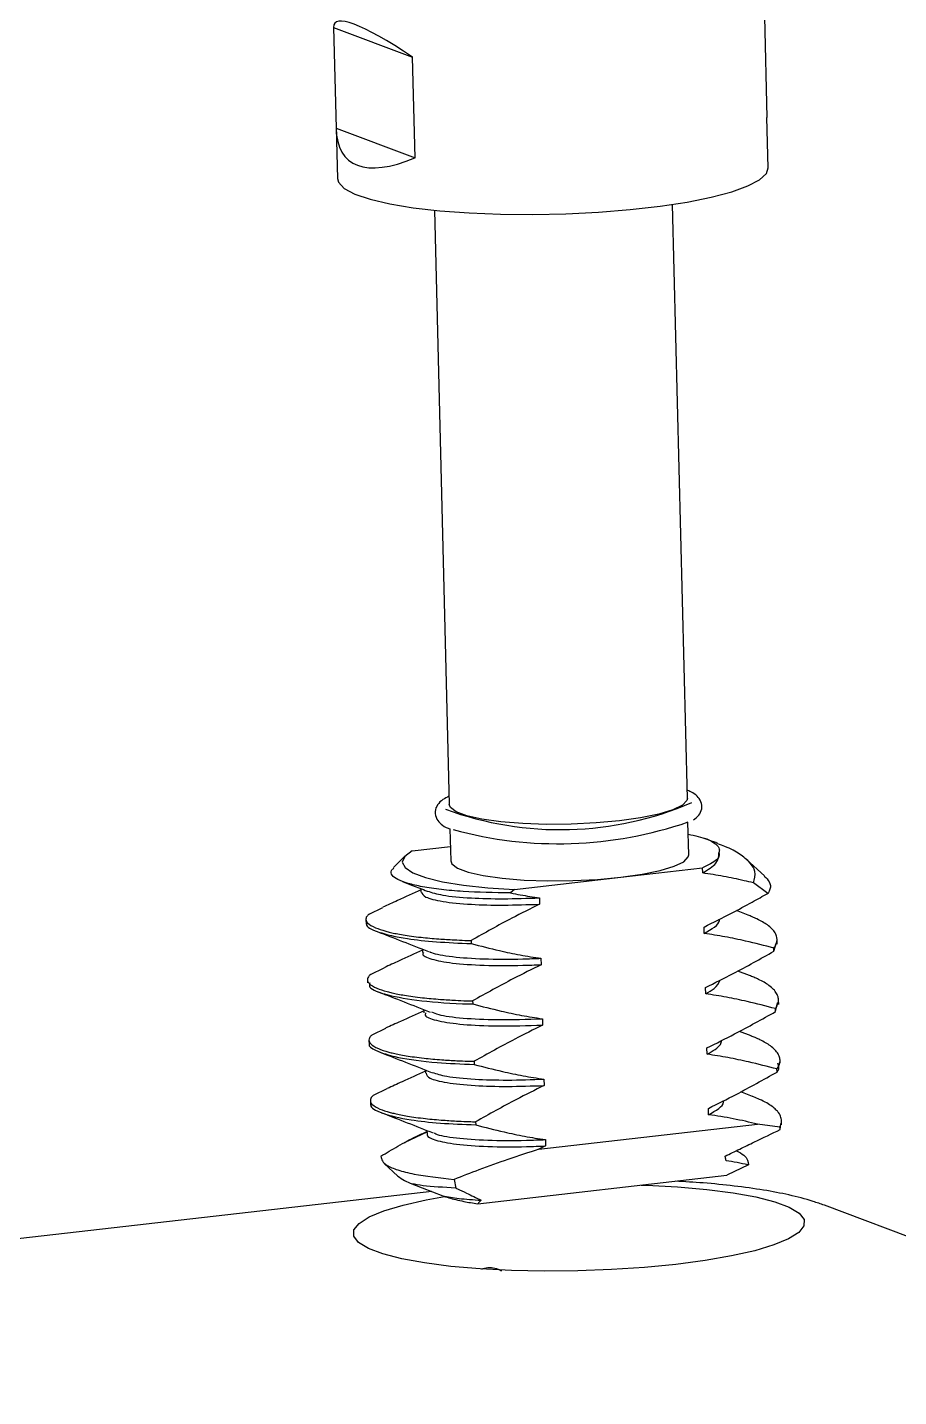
# Paper-space layout 'Layout1' of a CAD drawing. Extents: x 0.3 to 10.8, y 0.2 to 8.2.
# Drawn here: x 4.289 to 5.124, y 5.361 to 6.674 of the extents above; entities that cross this region are included whole.
import ezdxf

# ---------------------------------------------------------------- set-up
doc = ezdxf.new("R2010")
doc.units = 0
doc.header["$MEASUREMENT"] = 0
doc.linetypes.add('SLD-SOLID', pattern=[0])
doc.layers.get('0').update_dxf_attribs({"linetype": 'CONTINUOUS'})

psp = doc.layouts.get("Layout1")

# ---------------------------------------------------------------- linework, layer by layer
at = {"color": 7, "linetype": 'SLD-SOLID'}
for p, q in [((4.9958, 6.6846), (4.9981, 6.588)), ((4.5825, 6.6744), (4.5849, 6.5778)), ((4.5825, 6.6744), (4.6582, 6.6459)), ((4.6606, 6.5493), (4.6582, 6.6459)), ((4.9993, 6.5397), (4.9981, 6.588)), ((4.5849, 6.5778), (4.5861, 6.5295)), ((4.5849, 6.5778), (4.6606, 6.5493)), ((4.9218, 5.9347), (4.9077, 6.5046)), ((4.6794, 6.499), (4.6935, 5.929)), ((4.9231, 5.8806), (4.9223, 5.9121)), ((4.6941, 5.9057), (4.6948, 5.8749)), ((4.6579, 5.8845), (4.6945, 5.8887)), ((4.6513, 5.8798), (4.6401, 5.8685)), ((4.9959, 5.8605), (4.9786, 5.8764)), ((4.7561, 5.8476), (4.858, 5.8593)), ((4.858, 5.8593), (4.9364, 5.8683)), ((4.9365, 5.8634), (4.9364, 5.8683)), ((4.6663, 5.8482), (4.6663, 5.8451)), ((4.7561, 5.8476), (4.7523, 5.8442)), ((4.999, 5.8438), (4.9853, 5.8539)), ((4.78, 5.8395), (4.7801, 5.8334)), ((4.6135, 5.8189), (4.6136, 5.8143)), ((4.6165, 5.824), (4.6296, 5.8303)), ((4.98, 5.8229), (4.9688, 5.8273)), ((4.9379, 5.8054), (4.9378, 5.8115)), ((4.7144, 5.7986), (4.7145, 5.7956)), ((5.0049, 5.7883), (5.0072, 5.7968)), ((5.0079, 5.7951), (5.0078, 5.7997)), ((4.6677, 5.7903), (4.6678, 5.7871)), ((4.7814, 5.7815), (4.7816, 5.7754)), ((5.0049, 5.7883), (5.0049, 5.7913)), ((4.618, 5.7661), (4.6311, 5.7724)), ((4.9814, 5.765), (4.9702, 5.7693)), ((4.6149, 5.761), (4.615, 5.758)), ((4.9394, 5.7474), (4.9392, 5.7535)), ((4.7158, 5.7406), (4.7159, 5.7377)), ((5.0094, 5.7371), (5.0092, 5.7417)), ((4.6691, 5.7323), (4.6692, 5.7292)), ((5.0064, 5.7304), (5.0063, 5.7333)), ((5.0064, 5.7304), (5.0084, 5.7388)), ((4.6194, 5.7081), (4.6325, 5.7144)), ((4.7828, 5.7235), (4.783, 5.7174)), ((4.6164, 5.703), (4.6165, 5.6984)), ((4.9829, 5.707), (4.9717, 5.7114)), ((4.9408, 5.6895), (4.9406, 5.6956)), ((4.6706, 5.6744), (4.6706, 5.6712)), ((4.7173, 5.6827), (4.7173, 5.6797)), ((5.0078, 5.6724), (5.0077, 5.6754)), ((5.0107, 5.6808), (5.0107, 5.6838)), ((4.7843, 5.6656), (4.7844, 5.6595)), ((4.6208, 5.6501), (4.6339, 5.6565)), ((4.9843, 5.6491), (4.9731, 5.6534)), ((4.6178, 5.6451), (4.6179, 5.6405)), ((4.9422, 5.6315), (4.9421, 5.6376)), ((4.7187, 5.6247), (4.7188, 5.6218)), ((4.7795, 5.5984), (4.9892, 5.6225)), ((5.0105, 5.6194), (4.9892, 5.6225)), ((5.0109, 5.6173), (5.0114, 5.6229)), ((5.0122, 5.6218), (5.0121, 5.6258)), ((4.672, 5.6147), (4.6501, 5.6045)), ((4.672, 5.6164), (4.6721, 5.613)), ((4.7859, 5.6015), (4.7795, 5.5984)), ((4.7857, 5.6076), (4.7859, 5.6015)), ((4.631, 5.5847), (4.6441, 5.5727)), ((4.9805, 5.5833), (4.9598, 5.5734)), ((4.698, 5.5694), (4.6997, 5.5612)), ((4.7208, 5.546), (4.9598, 5.5734)), ((4.6766, 5.5579), (2.9589, 5.3611)), ((4.6577, 5.5652), (4.6872, 5.5538)), ((5.4653, 5.3896), (5.0532, 5.5447))]:
    psp.add_line(p, q, dxfattribs=at)
at = {"color": 7, "linetype": 'SLD-SOLID', "flags": 128}
for points in [[(4.5861, 6.5295), (4.5871, 6.5258), (4.5926, 6.52), (4.6029, 6.5145), (4.6176, 6.5095), (4.6364, 6.5051), (4.6588, 6.5014), (4.6844, 6.4985), (4.7125, 6.4964), (4.7425, 6.4952), (4.7737, 6.4949), (4.8054, 6.4956), (4.8367, 6.4972), (4.867, 6.4996), (4.8956, 6.5029), (4.9217, 6.5069), (4.9448, 6.5116), (4.9644, 6.5168), (4.9799, 6.5224), (4.9911, 6.5283), (4.9976, 6.5344), (4.9993, 6.5397)], [(4.8567, 5.9134), (4.8342, 5.9113), (4.8105, 5.9102), (4.7868, 5.91), (4.7639, 5.9107), (4.7429, 5.9124), (4.7248, 5.9149), (4.7103, 5.9182), (4.7, 5.922), (4.6945, 5.9263), (4.6935, 5.929)], [(4.9218, 5.9347), (4.9214, 5.9328), (4.917, 5.9283), (4.9079, 5.9238), (4.8944, 5.9198), (4.877, 5.9162), (4.8567, 5.9134)], [(4.6579, 5.8845), (4.6507, 5.8792), (4.6484, 5.8738), (4.651, 5.8685), (4.6585, 5.8635), (4.6706, 5.8589), (4.687, 5.8549), (4.7071, 5.8517), (4.7304, 5.8492), (4.7561, 5.8476)], [(4.6948, 5.8749), (4.6958, 5.8722), (4.7013, 5.8679), (4.7116, 5.8641), (4.7261, 5.8608), (4.7443, 5.8583), (4.7652, 5.8566), (4.7881, 5.8559), (4.8119, 5.8561), (4.8355, 5.8572), (4.858, 5.8593)], [(4.858, 5.8593), (4.8784, 5.8621), (4.8957, 5.8657), (4.9092, 5.8698), (4.9184, 5.8742), (4.9227, 5.8787), (4.9231, 5.8806)], [(4.8776, 5.564), (4.8825, 5.5638), (4.9125, 5.5623), (4.9405, 5.5598), (4.9657, 5.5566), (4.9876, 5.5526), (5.0057, 5.5479), (5.0196, 5.5427), (5.029, 5.537), (5.0337, 5.531), (5.0335, 5.5248), (5.0286, 5.5186), (5.0189, 5.5125), (5.0047, 5.5066), (4.9864, 5.5011), (4.9643, 5.4961), (4.9389, 5.4916), (4.9108, 5.4879), (4.8806, 5.485), (4.8491, 5.4829), (4.8168, 5.4817), (4.7845, 5.4814), (4.753, 5.482), (4.723, 5.4836), (4.695, 5.486), (4.6698, 5.4893), (4.6479, 5.4933), (4.6298, 5.498), (4.6159, 5.5032), (4.6065, 5.5089), (4.6018, 5.5149), (4.6019, 5.5211), (4.6069, 5.5273), (4.6166, 5.5334), (4.6307, 5.5393), (4.6491, 5.5448), (4.6712, 5.5498), (4.689, 5.553)]]:
    psp.add_lwpolyline(points, dxfattribs=at)
at = {"color": 7, "linetype": 'SLD-SOLID'}
for centre, radius, start, end in [((4.8, 6.2237), 0.3188, 249.788, 293.3097), ((4.798, 6.2732), 0.3818, 254.7033, 289.0383), ((4.6713, 5.6063), 0.0432, 231.0231, 251.62)]:
    psp.add_arc(centre, radius, start, end, dxfattribs=at)
for centre, major_axis, ratio, start_param, end_param in [((4.7937, 6.496), (0.2099, -0.1826), 0.125499, 2.376181, 3.256133), ((4.787, 6.7664), (0.1905, 0.219), 0.308557, 2.815876, 3.695828), ((4.8179, 5.5146), (0.1817, 0.1291), 0.544524, 6.050059, 6.067148)]:
    psp.add_ellipse(centre, major_axis=major_axis, ratio=ratio, start_param=start_param, end_param=end_param, dxfattribs=at)
for points, knots in [([(4.6933, 5.9369), (4.6912, 5.9359), (4.6866, 5.9337), (4.6822, 5.9294), (4.6791, 5.9223), (4.681, 5.9147), (4.6859, 5.9098), (4.6898, 5.907), (4.6934, 5.9058), (4.694, 5.9056)], [0, 0, 0, 0, 0.145258, 0.320038, 0.470019, 0.631891, 0.782585, 0.966336, 1, 1, 1, 1]), ([(4.9276, 5.9142), (4.9295, 5.9156), (4.933, 5.9182), (4.9362, 5.9246), (4.9353, 5.9322), (4.931, 5.9375), (4.9266, 5.9407), (4.9225, 5.9423), (4.921, 5.9428)], [0, 0, 0, 0, 0.191564, 0.36272, 0.53008, 0.700479, 0.894274, 1, 1, 1, 1]), ([(4.9226, 5.9006), (4.9291, 5.8991), (4.9411, 5.8963), (4.9493, 5.8912), (4.9531, 5.8868), (4.9524, 5.8839), (4.9521, 5.8828)], [0, 0, 0, 0, 0.312522, 0.568685, 0.824678, 1, 1, 1, 1]), ([(4.951, 5.8916), (4.9497, 5.8922), (4.9455, 5.8938), (4.9414, 5.8954), (4.9386, 5.8965)], [0, 0, 0, 0, 0.312995, 1, 1, 1, 1]), ([(4.9853, 5.8539), (4.9862, 5.8575), (4.988, 5.864), (4.9825, 5.8733), (4.9726, 5.8814), (4.962, 5.8874), (4.9533, 5.8906), (4.951, 5.8914)], [0, 0, 0, 0, 0.277301, 0.490037, 0.708988, 0.92099, 1, 1, 1, 1]), ([(4.9521, 5.8828), (4.9522, 5.882), (4.9526, 5.8797), (4.9499, 5.8747), (4.9416, 5.8708), (4.9364, 5.8683)], [0, 0, 0, 0, 0.16258, 0.473734, 1, 1, 1, 1]), ([(4.9365, 5.8634), (4.9415, 5.8665), (4.9517, 5.8728), (4.952, 5.8794), (4.9521, 5.8828)], [0, 0, 0, 0, 0.494611, 1, 1, 1, 1]), ([(4.7523, 5.8442), (4.7365, 5.8445), (4.7122, 5.8449), (4.6852, 5.8474), (4.6674, 5.85), (4.6533, 5.8533), (4.6434, 5.857), (4.6381, 5.8612), (4.6368, 5.8649), (4.6395, 5.8673), (4.6404, 5.8681)], [0, 0, 0, 0, 0.216393, 0.332939, 0.452856, 0.56956, 0.689533, 0.808394, 0.93062, 1, 1, 1, 1]), ([(4.9853, 5.8539), (4.9822, 5.8546), (4.9727, 5.8568), (4.9565, 5.8603), (4.9432, 5.8623), (4.9365, 5.8634)], [0, 0, 0, 0, 0.186597, 0.593012, 1, 1, 1, 1]), ([(4.9956, 5.8603), (4.9974, 5.8585), (5.0015, 5.8545), (5.0019, 5.8489), (4.9998, 5.8451), (4.999, 5.8438)], [0, 0, 0, 0, 0.331711, 0.759388, 1, 1, 1, 1]), ([(4.6663, 5.8471), (4.6588, 5.8437), (4.6465, 5.8381), (4.6343, 5.8326), (4.6296, 5.8305)], [0, 0, 0, 0, 0.6095537, 1, 1, 1, 1]), ([(4.6485, 5.8552), (4.6517, 5.8539), (4.6595, 5.8509), (4.6674, 5.8478), (4.6721, 5.846)], [0, 0, 0, 0, 0.4128734, 1, 1, 1, 1]), ([(4.6668, 5.8451), (4.6674, 5.8435), (4.6688, 5.8401), (4.6861, 5.8357), (4.7123, 5.8331), (4.7447, 5.8322), (4.7684, 5.833), (4.7801, 5.8334)], [0, 0, 0, 0, 0.200321, 0.411065, 0.625878, 0.814907, 1, 1, 1, 1]), ([(4.6726, 5.846), (4.6769, 5.8446), (4.686, 5.8417), (4.7123, 5.8392), (4.7445, 5.8383), (4.7682, 5.8391), (4.78, 5.8395)], [0, 0, 0, 0, 0.24391, 0.519692, 0.762373, 1, 1, 1, 1]), ([(4.7523, 5.8442), (4.7554, 5.8436), (4.7646, 5.8418), (4.7738, 5.8404), (4.78, 5.8395)], [0, 0, 0, 0, 0.335918, 1, 1, 1, 1]), ([(4.7801, 5.8334), (4.7713, 5.829), (4.7557, 5.8213), (4.7339, 5.8095), (4.7209, 5.8022), (4.7144, 5.7986)], [0, 0, 0, 0, 0.400591, 0.700255, 1, 1, 1, 1]), ([(4.9378, 5.8115), (4.9466, 5.8159), (4.9621, 5.8236), (4.9825, 5.8346), (4.994, 5.841), (4.999, 5.8438)], [0, 0, 0, 0, 0.430077, 0.751797, 1, 1, 1, 1]), ([(4.6165, 5.824), (4.6162, 5.8237), (4.6153, 5.8229), (4.6142, 5.8216), (4.6134, 5.8199), (4.6135, 5.8177), (4.6155, 5.8146), (4.6213, 5.8111), (4.6299, 5.8082), (4.6371, 5.8063), (4.6427, 5.8051), (4.6493, 5.8039), (4.6572, 5.8027), (4.6684, 5.8014), (4.6819, 5.8001), (4.6964, 5.7993), (4.7068, 5.7988), (4.7124, 5.7986), (4.7144, 5.7986)], [0, 0, 0, 0, 0.0281098, 0.0644275, 0.1138011, 0.1762274, 0.2517024, 0.3888489, 0.4999148, 0.5412315, 0.5867326, 0.6364176, 0.6902863, 0.7483384, 0.8460526, 0.920577, 0.9718963, 1, 1, 1, 1]), ([(4.9379, 5.8054), (4.9451, 5.8095), (4.953, 5.8139), (4.9525, 5.8185), (4.9524, 5.8189)], [0, 0, 0, 0, 0.909045, 1, 1, 1, 1]), ([(5.0049, 5.7913), (5.0052, 5.7918), (5.0061, 5.7931), (5.0071, 5.7953), (5.0079, 5.7982), (5.0078, 5.8018), (5.0058, 5.8071), (4.9999, 5.8131), (4.9912, 5.8181), (4.9844, 5.8212), (4.9813, 5.8224), (4.9799, 5.8229)], [0, 0, 0, 0, 0.0489176, 0.1121188, 0.1980404, 0.3066767, 0.4380207, 0.6766875, 0.8699679, 0.9418686, 1, 1, 1, 1]), ([(4.6146, 5.816), (4.6143, 5.8155), (4.6125, 5.8122), (4.6238, 5.8065), (4.6484, 5.8006), (4.6801, 5.7971), (4.703, 5.7961), (4.7145, 5.7956)], [0, 0, 0, 0, 0.053236, 0.332773, 0.607703, 0.804043, 1, 1, 1, 1]), ([(4.6242, 5.8073), (4.6323, 5.8041), (4.6485, 5.7978), (4.6652, 5.7913), (4.6735, 5.788)], [0, 0, 0, 0, 0.50051, 1, 1, 1, 1]), ([(5.0049, 5.7913), (4.9958, 5.7936), (4.9803, 5.7976), (4.9579, 5.8023), (4.9446, 5.8044), (4.9379, 5.8054)], [0, 0, 0, 0, 0.409698, 0.704641, 1, 1, 1, 1]), ([(4.7145, 5.7956), (4.7235, 5.7933), (4.7391, 5.7893), (4.7614, 5.7846), (4.7747, 5.7825), (4.7814, 5.7815)], [0, 0, 0, 0, 0.409698, 0.704641, 1, 1, 1, 1]), ([(4.6677, 5.7892), (4.6602, 5.7858), (4.648, 5.7802), (4.6358, 5.7747), (4.631, 5.7725)], [0, 0, 0, 0, 0.609554, 1, 1, 1, 1]), ([(4.6688, 5.7871), (4.6685, 5.7867), (4.6667, 5.7844), (4.6752, 5.7807), (4.6951, 5.7766), (4.7257, 5.7746), (4.7563, 5.7744), (4.7757, 5.7752), (4.7816, 5.7754)], [0, 0, 0, 0, 0.055225, 0.269661, 0.480549, 0.696238, 0.908509, 1, 1, 1, 1]), ([(4.6746, 5.788), (4.6752, 5.7877), (4.6783, 5.7857), (4.6957, 5.7828), (4.7253, 5.7807), (4.7562, 5.7805), (4.7756, 5.7813), (4.7814, 5.7815)], [0, 0, 0, 0, 0.061036, 0.332164, 0.609466, 0.882373, 1, 1, 1, 1]), ([(4.9392, 5.7535), (4.9481, 5.758), (4.9636, 5.7656), (4.9854, 5.7774), (4.9984, 5.7847), (5.0049, 5.7883)], [0, 0, 0, 0, 0.400591, 0.700255, 1, 1, 1, 1]), ([(4.618, 5.7661), (4.6176, 5.7657), (4.6167, 5.765), (4.6157, 5.7636), (4.6149, 5.7619), (4.6149, 5.7597), (4.6169, 5.7566), (4.6227, 5.7531), (4.6313, 5.7502), (4.6386, 5.7484), (4.6441, 5.7472), (4.6507, 5.746), (4.6586, 5.7448), (4.6698, 5.7434), (4.6834, 5.7422), (4.6978, 5.7413), (4.7083, 5.7408), (4.7138, 5.7407), (4.7158, 5.7406)], [0, 0, 0, 0, 0.02811, 0.064427, 0.113801, 0.176227, 0.251702, 0.388849, 0.499915, 0.541232, 0.586733, 0.636418, 0.690286, 0.748338, 0.846053, 0.920577, 0.971896, 1, 1, 1, 1]), ([(4.7816, 5.7754), (4.7727, 5.771), (4.7572, 5.7633), (4.7353, 5.7515), (4.7223, 5.7443), (4.7158, 5.7406)], [0, 0, 0, 0, 0.400591, 0.700255, 1, 1, 1, 1]), ([(4.6172, 5.7581), (4.6168, 5.7567), (4.6158, 5.7525), (4.6326, 5.7462), (4.6649, 5.7404), (4.6966, 5.7382), (4.7147, 5.7377), (4.7159, 5.7377)], [0, 0, 0, 0, 0.144947, 0.421932, 0.69939, 0.980616, 1, 1, 1, 1]), ([(4.9394, 5.7474), (4.9423, 5.7491), (4.9499, 5.7534), (4.9519, 5.7579), (4.9532, 5.7606)], [0, 0, 0, 0, 0.393243, 1, 1, 1, 1]), ([(5.0063, 5.7333), (5.0067, 5.7339), (5.0075, 5.7351), (5.0086, 5.7373), (5.0093, 5.7402), (5.0092, 5.7438), (5.0072, 5.7491), (5.0014, 5.7551), (4.9926, 5.7602), (4.9859, 5.7632), (4.9828, 5.7644), (4.9814, 5.765)], [0, 0, 0, 0, 0.048918, 0.112119, 0.19804, 0.306677, 0.438021, 0.676687, 0.869968, 0.941869, 1, 1, 1, 1]), ([(4.6256, 5.7493), (4.6337, 5.7462), (4.65, 5.7398), (4.6666, 5.7333), (4.675, 5.73)], [0, 0, 0, 0, 0.50051, 1, 1, 1, 1]), ([(5.0063, 5.7333), (4.9973, 5.7356), (4.9817, 5.7396), (4.9594, 5.7444), (4.946, 5.7464), (4.9394, 5.7474)], [0, 0, 0, 0, 0.409698, 0.704641, 1, 1, 1, 1]), ([(4.6692, 5.7312), (4.6617, 5.7278), (4.6494, 5.7222), (4.6372, 5.7167), (4.6324, 5.7145)], [0, 0, 0, 0, 0.609554, 1, 1, 1, 1]), ([(4.6708, 5.7292), (4.6704, 5.7282), (4.6695, 5.7254), (4.6819, 5.7213), (4.7055, 5.7178), (4.7398, 5.7162), (4.7682, 5.717), (4.783, 5.7174)], [0, 0, 0, 0, 0.125655, 0.338057, 0.550823, 0.766491, 1, 1, 1, 1]), ([(4.6764, 5.7301), (4.6784, 5.7293), (4.684, 5.7268), (4.7058, 5.7239), (4.7395, 5.7222), (4.768, 5.7231), (4.7828, 5.7235)], [0, 0, 0, 0, 0.14949, 0.422866, 0.699971, 1, 1, 1, 1]), ([(4.7159, 5.7377), (4.7249, 5.7354), (4.7405, 5.7314), (4.7628, 5.7266), (4.7762, 5.7246), (4.7828, 5.7235)], [0, 0, 0, 0, 0.409698, 0.704641, 1, 1, 1, 1]), ([(4.9406, 5.6956), (4.9495, 5.7), (4.965, 5.7077), (4.9869, 5.7195), (4.9999, 5.7267), (5.0064, 5.7304)], [0, 0, 0, 0, 0.400591, 0.700255, 1, 1, 1, 1]), ([(4.783, 5.7174), (4.7741, 5.713), (4.7586, 5.7053), (4.7368, 5.6936), (4.7238, 5.6863), (4.7173, 5.6827)], [0, 0, 0, 0, 0.400591, 0.700255, 1, 1, 1, 1]), ([(4.6171, 5.7001), (4.6169, 5.6998), (4.6155, 5.6974), (4.6227, 5.6926), (4.6425, 5.6861), (4.6767, 5.6814), (4.7051, 5.6802), (4.7173, 5.6797)], [0, 0, 0, 0, 0.033323, 0.236302, 0.511069, 0.790912, 1, 1, 1, 1]), ([(4.6194, 5.7081), (4.619, 5.7078), (4.6182, 5.707), (4.6171, 5.7057), (4.6163, 5.704), (4.6164, 5.7018), (4.6183, 5.6987), (4.6241, 5.6951), (4.6328, 5.6922), (4.64, 5.6904), (4.6455, 5.6892), (4.6522, 5.688), (4.6601, 5.6868), (4.6712, 5.6855), (4.6848, 5.6842), (4.6992, 5.6833), (4.7097, 5.6829), (4.7153, 5.6827), (4.7173, 5.6827)], [0, 0, 0, 0, 0.02811, 0.064427, 0.113801, 0.176227, 0.251702, 0.388849, 0.499915, 0.541232, 0.586733, 0.636418, 0.690286, 0.748338, 0.846053, 0.920577, 0.971896, 1, 1, 1, 1]), ([(4.9408, 5.6895), (4.9462, 5.6926), (4.9537, 5.6969), (4.9544, 5.7014), (4.9546, 5.7026)], [0, 0, 0, 0, 0.725356, 1, 1, 1, 1]), ([(5.0077, 5.6754), (5.0081, 5.6759), (5.009, 5.6772), (5.01, 5.6794), (5.0108, 5.6823), (5.0107, 5.6859), (5.0086, 5.6911), (5.0028, 5.6972), (4.9941, 5.7022), (4.9873, 5.7053), (4.9842, 5.7065), (4.9828, 5.707)], [0, 0, 0, 0, 0.048918, 0.112119, 0.19804, 0.306677, 0.438021, 0.676687, 0.869968, 0.941869, 1, 1, 1, 1]), ([(4.627, 5.6914), (4.6352, 5.6882), (4.6514, 5.6819), (4.6681, 5.6754), (4.6764, 5.6721)], [0, 0, 0, 0, 0.50051, 1, 1, 1, 1]), ([(5.0077, 5.6754), (4.9987, 5.6777), (4.9831, 5.6817), (4.9608, 5.6864), (4.9475, 5.6885), (4.9408, 5.6895)], [0, 0, 0, 0, 0.409698, 0.704641, 1, 1, 1, 1]), ([(4.7173, 5.6797), (4.7264, 5.6774), (4.7419, 5.6734), (4.7643, 5.6686), (4.7776, 5.6666), (4.7843, 5.6656)], [0, 0, 0, 0, 0.409698, 0.704641, 1, 1, 1, 1]), ([(5.0078, 5.6724), (5.0082, 5.6729), (5.0102, 5.6757), (5.0093, 5.6785), (5.0086, 5.6808)], [0, 0, 0, 0, 0.1742352, 1, 1, 1, 1]), ([(4.6706, 5.6733), (4.6631, 5.6698), (4.6508, 5.6643), (4.6386, 5.6587), (4.6339, 5.6566)], [0, 0, 0, 0, 0.609554, 1, 1, 1, 1]), ([(4.6712, 5.6712), (4.6718, 5.6696), (4.673, 5.6663), (4.6899, 5.662), (4.7159, 5.6593), (4.7485, 5.6583), (4.7725, 5.6591), (4.7844, 5.6595)], [0, 0, 0, 0, 0.195203, 0.405999, 0.620705, 0.812368, 1, 1, 1, 1]), ([(4.677, 5.6721), (4.6811, 5.6708), (4.69, 5.6679), (4.716, 5.6654), (4.7483, 5.6644), (4.7724, 5.6652), (4.7843, 5.6656)], [0, 0, 0, 0, 0.237388, 0.513039, 0.759107, 1, 1, 1, 1]), ([(4.9421, 5.6376), (4.9509, 5.642), (4.9664, 5.6497), (4.9883, 5.6615), (5.0013, 5.6688), (5.0078, 5.6724)], [0, 0, 0, 0, 0.400591, 0.700255, 1, 1, 1, 1]), ([(4.6208, 5.6501), (4.6205, 5.6498), (4.6196, 5.6491), (4.6185, 5.6477), (4.6177, 5.646), (4.6178, 5.6438), (4.6198, 5.6407), (4.6256, 5.6372), (4.6342, 5.6343), (4.6414, 5.6325), (4.647, 5.6313), (4.6536, 5.6301), (4.6615, 5.6289), (4.6727, 5.6275), (4.6862, 5.6263), (4.7007, 5.6254), (4.7111, 5.6249), (4.7167, 5.6248), (4.7187, 5.6247)], [0, 0, 0, 0, 0.02811, 0.064428, 0.113801, 0.176227, 0.251702, 0.388849, 0.499915, 0.541232, 0.586733, 0.636418, 0.690286, 0.748338, 0.846053, 0.920577, 0.971896, 1, 1, 1, 1]), ([(4.7844, 5.6595), (4.7756, 5.6551), (4.76, 5.6474), (4.7382, 5.6356), (4.7252, 5.6283), (4.7187, 5.6247)], [0, 0, 0, 0, 0.400591, 0.700255, 1, 1, 1, 1]), ([(5.0105, 5.6194), (5.0111, 5.621), (5.0124, 5.6242), (5.0119, 5.6289), (5.0099, 5.6329), (5.0068, 5.6364), (5.0031, 5.6395), (4.998, 5.6429), (4.9918, 5.6459), (4.9871, 5.648), (4.9846, 5.6489), (4.9843, 5.6491)], [0, 0, 0, 0, 0.15013, 0.300263, 0.450399, 0.543699, 0.648594, 0.765082, 0.893163, 0.986157, 1, 1, 1, 1]), ([(4.6187, 5.6421), (4.6185, 5.6417), (4.6167, 5.6384), (4.6277, 5.6328), (4.652, 5.6268), (4.6838, 5.6232), (4.7071, 5.6222), (4.7188, 5.6218)], [0, 0, 0, 0, 0.0464665, 0.3261582, 0.6009991, 0.8006598, 1, 1, 1, 1]), ([(4.9422, 5.6315), (4.9492, 5.6355), (4.9571, 5.6399), (4.9566, 5.6445), (4.9566, 5.645)], [0, 0, 0, 0, 0.893674, 1, 1, 1, 1]), ([(4.6286, 5.6334), (4.6367, 5.6302), (4.653, 5.6239), (4.6697, 5.6173), (4.678, 5.6141)], [0, 0, 0, 0, 0.500454, 1, 1, 1, 1]), ([(4.7188, 5.6218), (4.7278, 5.6194), (4.7434, 5.6155), (4.7657, 5.6107), (4.779, 5.6086), (4.7857, 5.6076)], [0, 0, 0, 0, 0.409698, 0.704641, 1, 1, 1, 1]), ([(4.9892, 5.6225), (4.9814, 5.6243), (4.9659, 5.6279), (4.9501, 5.6303), (4.9422, 5.6315)], [0, 0, 0, 0, 0.49957, 1, 1, 1, 1]), ([(4.6277, 5.5917), (4.6332, 5.5949), (4.6443, 5.6015), (4.659, 5.6095), (4.6686, 5.6138), (4.672, 5.6153)], [0, 0, 0, 0, 0.383662, 0.778265, 1, 1, 1, 1]), ([(4.6726, 5.613), (4.6724, 5.6127), (4.6714, 5.6106), (4.6791, 5.607), (4.6988, 5.6029), (4.7292, 5.6007), (4.76, 5.6005), (4.7797, 5.6013), (4.7859, 5.6015)], [0, 0, 0, 0, 0.039445, 0.256387, 0.469552, 0.687609, 0.902422, 1, 1, 1, 1]), ([(4.679, 5.6141), (4.6794, 5.6138), (4.6824, 5.6118), (4.6995, 5.609), (4.7288, 5.6068), (4.7599, 5.6066), (4.7796, 5.6074), (4.7857, 5.6076)], [0, 0, 0, 0, 0.050779, 0.322883, 0.601233, 0.875442, 1, 1, 1, 1]), ([(4.958, 5.5918), (4.9627, 5.594), (4.9721, 5.5986), (4.9897, 5.6071), (5.0027, 5.6133), (5.0109, 5.6173)], [0, 0, 0, 0, 0.265832, 0.531664, 1, 1, 1, 1]), ([(4.7795, 5.5984), (4.7696, 5.5952), (4.7503, 5.589), (4.7231, 5.5791), (4.7059, 5.5725), (4.698, 5.5694)], [0, 0, 0, 0, 0.362968, 0.704708, 1, 1, 1, 1]), ([(4.9688, 5.597), (4.9714, 5.5955), (4.9792, 5.5913), (4.98, 5.5865), (4.9805, 5.5833)], [0, 0, 0, 0, 0.341132, 1, 1, 1, 1]), ([(4.6277, 5.5917), (4.6285, 5.5887), (4.6296, 5.5841), (4.6437, 5.5784), (4.6628, 5.5734), (4.6843, 5.571), (4.698, 5.5694)], [0, 0, 0, 0, 0.322393, 0.499059, 0.680726, 1, 1, 1, 1]), ([(4.9589, 5.5874), (4.9588, 5.5879), (4.9587, 5.5889), (4.9583, 5.5904), (4.9581, 5.5913), (4.958, 5.5918)], [0, 0, 0, 0, 0.348427, 0.674187, 1, 1, 1, 1]), ([(4.9805, 5.5833), (4.9803, 5.5834), (4.9733, 5.5849), (4.966, 5.5862), (4.9589, 5.5874)], [0, 0, 0, 0, 0.029856, 1, 1, 1, 1]), ([(4.6997, 5.5612), (4.6882, 5.5618), (4.6709, 5.5626), (4.661, 5.5646), (4.6577, 5.5652)], [0, 0, 0, 0, 0.662186, 1, 1, 1, 1]), ([(4.6997, 5.5612), (4.7002, 5.561), (4.7036, 5.5594), (4.7117, 5.5555), (4.7193, 5.5518), (4.724, 5.5495)], [0, 0, 0, 0, 0.061663, 0.417412, 1, 1, 1, 1]), ([(5.0532, 5.5447), (5.0496, 5.5459), (5.039, 5.5497), (5.0201, 5.5546), (4.9949, 5.5594), (4.9673, 5.5632), (4.9389, 5.5661), (4.9193, 5.5672), (4.9103, 5.5678)], [0, 0, 0, 0, 0.0979351, 0.2917506, 0.4727995, 0.6626529, 0.8457152, 1, 1, 1, 1]), ([(4.6872, 5.5538), (4.692, 5.5529), (4.7017, 5.551), (4.7165, 5.55), (4.724, 5.5495)], [0, 0, 0, 0, 0.49514, 1, 1, 1, 1]), ([(4.6872, 5.5538), (4.689, 5.5532), (4.6928, 5.5518), (4.6996, 5.55), (4.7086, 5.548), (4.7162, 5.5468), (4.7208, 5.546)], [0, 0, 0, 0, 0.22007, 0.440141, 0.660211, 1, 1, 1, 1]), ([(4.724, 5.5495), (4.7237, 5.5492), (4.7231, 5.5486), (4.7223, 5.5477), (4.7215, 5.5469), (4.721, 5.5463), (4.7208, 5.546)], [0, 0, 0, 0, 0.262517, 0.525035, 0.762514, 1, 1, 1, 1]), ([(4.7247, 5.4835), (4.7255, 5.4838), (4.7305, 5.4855), (4.7375, 5.4848), (4.7426, 5.4823), (4.7437, 5.4817)], [0, 0, 0, 0, 0.142245, 0.809669, 1, 1, 1, 1])]:
    psp.add_open_spline(points, degree=3, knots=knots, dxfattribs=at)

doc.saveas('drawing.dxf')
